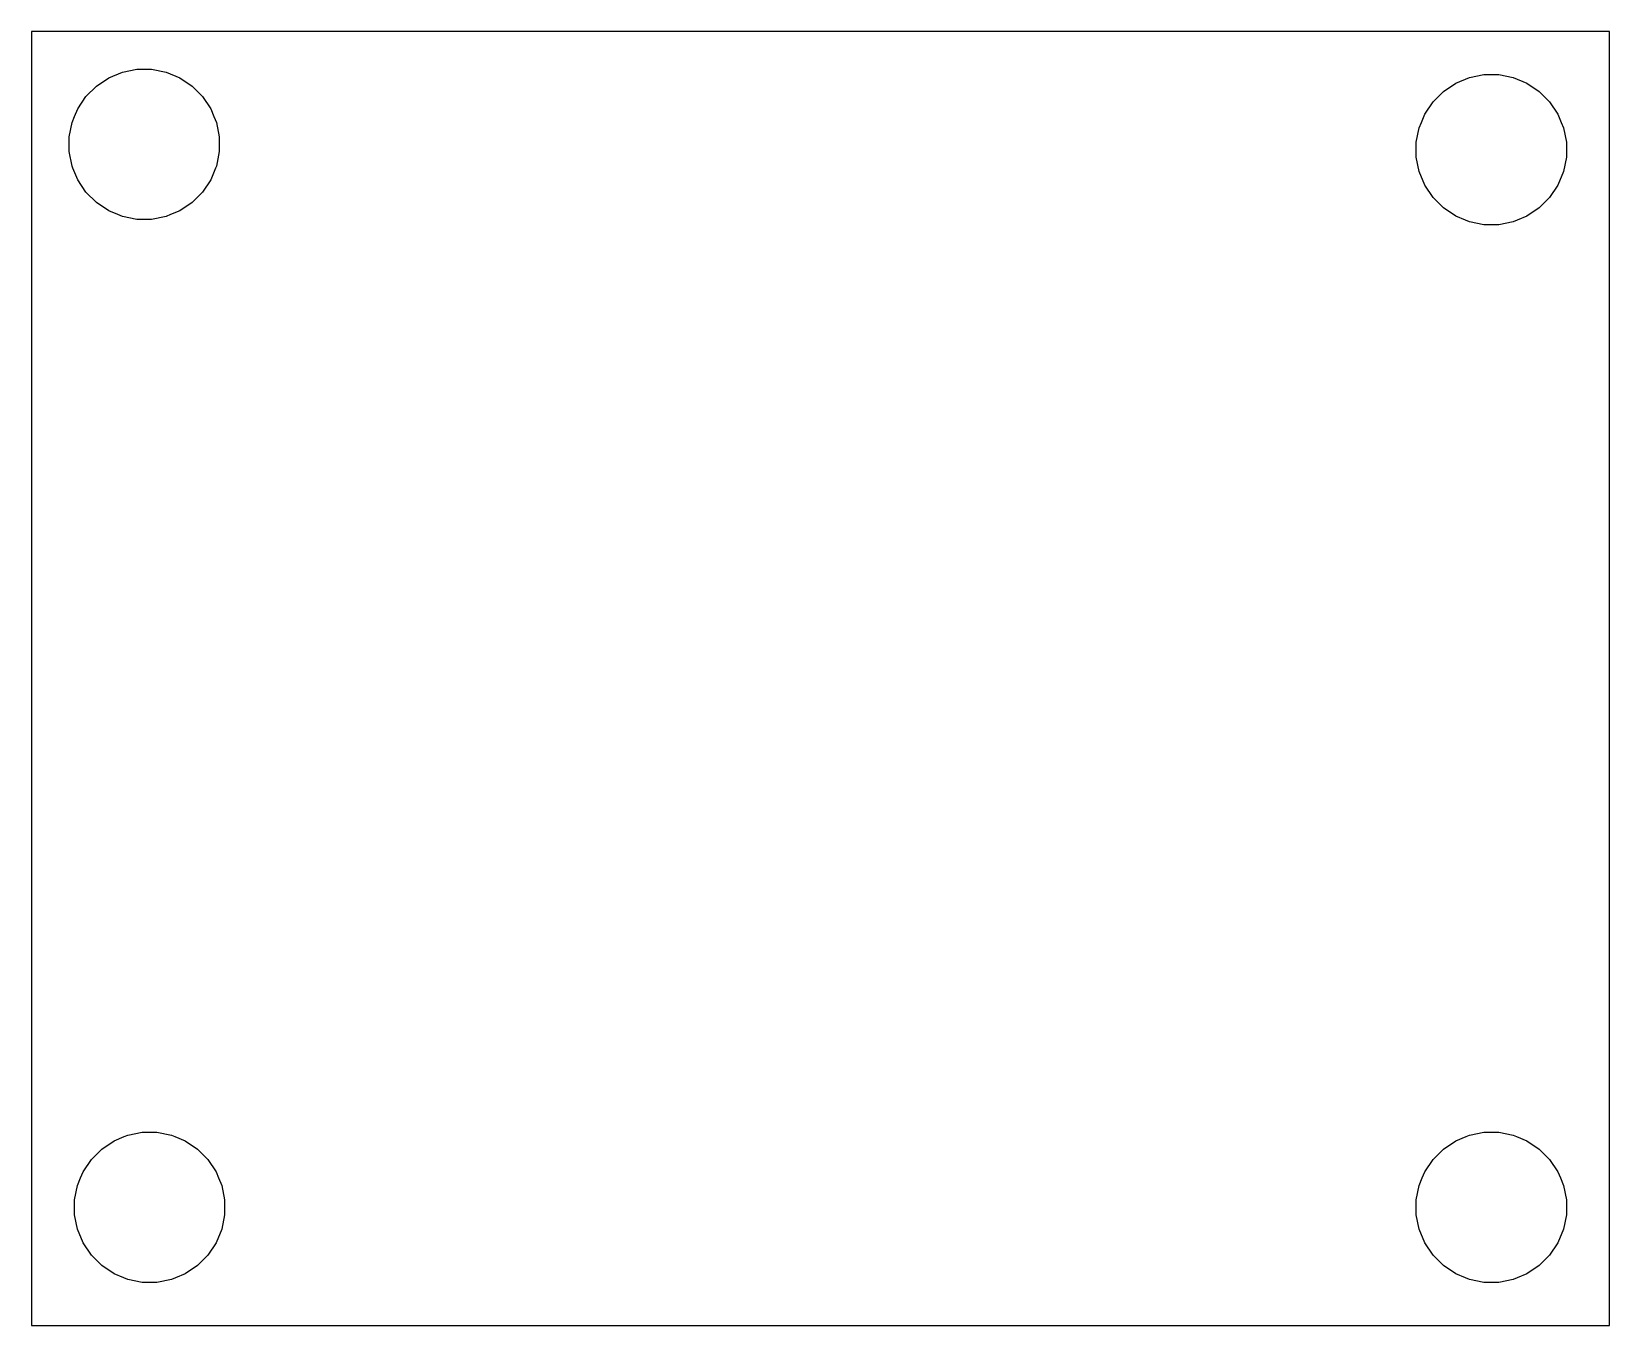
# Model space of a CAD drawing. Extents: x 12.2 to 86.9, y -71.4 to -10.2.
import ezdxf

# ---------------------------------------------------------------- set-up
doc = ezdxf.new("R2010")
doc.units = 0
doc.layers.get('0').update_dxf_attribs({"linetype": 'CONTINUOUS'})

msp = doc.modelspace()

# ---------------------------------------------------------------- linework, layer by layer
at = {"color": 2}
for points in [[(86.867917, -10.175923), (12.191988, -10.175923)], [(12.191988, -10.175923), (12.191988, -71.389865)], [(86.867917, -71.389865), (86.867917, -10.175923)], [(12.191988, -71.389865), (86.867917, -71.389865)]]:
    msp.add_lwpolyline(points, dxfattribs=at)
for points in [[(18.559762, -12.093621), (18.559762, -12.093621), (18.559762, -12.093621), (19.207462, -12.362861), (19.789121, -12.751481), (20.281881, -13.24424), (20.6705, -13.8259), (20.8229, -14.191659), (20.93974, -14.473599), (21.0769, -15.159398), (21.0769, -15.857898), (20.93974, -16.543697), (20.90164, -16.632597), (20.6705, -17.191396), (20.281881, -17.773056), (19.789121, -18.265815), (19.207462, -18.654435), (18.773122, -18.834775), (18.559762, -18.923675), (17.873963, -19.060835), (17.175464, -19.060835), (16.489664, -18.923675), (16.276304, -18.834775), (15.841965, -18.654435), (15.260305, -18.265815), (14.767546, -17.773056), (14.378926, -17.191396), (14.147787, -16.632597), (14.109687, -16.543697), (13.972527, -15.857898), (13.972527, -15.159398), (14.109687, -14.473599), (14.226526, -14.191659), (14.378926, -13.8259), (14.767546, -13.24424), (15.260305, -12.751481), (15.841965, -12.362861), (16.489664, -12.093621), (16.489664, -12.093621), (16.489664, -12.093621), (17.175464, -11.956461), (17.873963, -11.956461)], [(82.313702, -12.347621), (82.313702, -12.347621), (82.313702, -12.347621), (82.961401, -12.616861), (83.54306, -13.00548), (84.03582, -13.49824), (84.42444, -14.079899), (84.586999, -14.473599), (84.693679, -14.727599), (84.830839, -15.413398), (84.830839, -16.111897), (84.693679, -16.797697), (84.693679, -16.797697), (84.42444, -17.445396), (84.03582, -18.027056), (83.54306, -18.519815), (82.961401, -18.908435), (82.504201, -19.098935), (82.313702, -19.177675), (81.627902, -19.314834), (80.929403, -19.314834), (80.243604, -19.177675), (80.053104, -19.098935), (79.595904, -18.908435), (79.014245, -18.519815), (78.521485, -18.027056), (78.132866, -17.445396), (77.863626, -16.797697), (77.863626, -16.797697), (77.726466, -16.111897), (77.726466, -15.413398), (77.863626, -14.727599), (77.970306, -14.473599), (78.132866, -14.079899), (78.521485, -13.49824), (79.014245, -13.00548), (79.595904, -12.616861), (80.243604, -12.347621), (80.243604, -12.347621), (80.243604, -12.347621), (80.929403, -12.210461), (81.627902, -12.210461)], [(18.813762, -62.385573), (18.976322, -62.454153), (19.461461, -62.654813), (20.043121, -63.043433), (20.53588, -63.536192), (20.9245, -64.117852), (21.04642, -64.409951), (21.19374, -64.765551), (21.3309, -65.45135), (21.3309, -66.14985), (21.19374, -66.835649), (21.19374, -66.835649), (20.9245, -67.483349), (20.53588, -68.065008), (20.043121, -68.557768), (19.461461, -68.946387), (19.004262, -69.136887), (18.813762, -69.215627), (18.127963, -69.352787), (17.429463, -69.352787), (16.743664, -69.215627), (16.553164, -69.136887), (16.095965, -68.946387), (15.514305, -68.557768), (15.021546, -68.065008), (14.632926, -67.483349), (14.363686, -66.835649), (14.363686, -66.835649), (14.226526, -66.14985), (14.226526, -65.45135), (14.363686, -64.765551), (14.511006, -64.409951), (14.632926, -64.117852), (15.021546, -63.536192), (15.514305, -63.043433), (16.095965, -62.654813), (16.581104, -62.454153), (16.743664, -62.385573), (17.429463, -62.248414), (18.127963, -62.248414)], [(82.313702, -62.385573), (82.476261, -62.454153), (82.961401, -62.654813), (83.54306, -63.043433), (84.03582, -63.536192), (84.42444, -64.117852), (84.546359, -64.409951), (84.693679, -64.765551), (84.830839, -65.45135), (84.830839, -66.14985), (84.693679, -66.835649), (84.693679, -66.835649), (84.42444, -67.483349), (84.03582, -68.065008), (83.54306, -68.557768), (82.961401, -68.946387), (82.504201, -69.136887), (82.313702, -69.215627), (81.627902, -69.352787), (80.929403, -69.352787), (80.243604, -69.215627), (80.053104, -69.136887), (79.595904, -68.946387), (79.014245, -68.557768), (78.521485, -68.065008), (78.132866, -67.483349), (77.863626, -66.835649), (77.863626, -66.835649), (77.726466, -66.14985), (77.726466, -65.45135), (77.863626, -64.765551), (78.010946, -64.409951), (78.132866, -64.117852), (78.521485, -63.536192), (79.014245, -63.043433), (79.595904, -62.654813), (80.081044, -62.454153), (80.243604, -62.385573), (80.929403, -62.248414), (81.627902, -62.248414)]]:
    msp.add_lwpolyline(points, close=True, dxfattribs=at)

doc.saveas('drawing.dxf')
